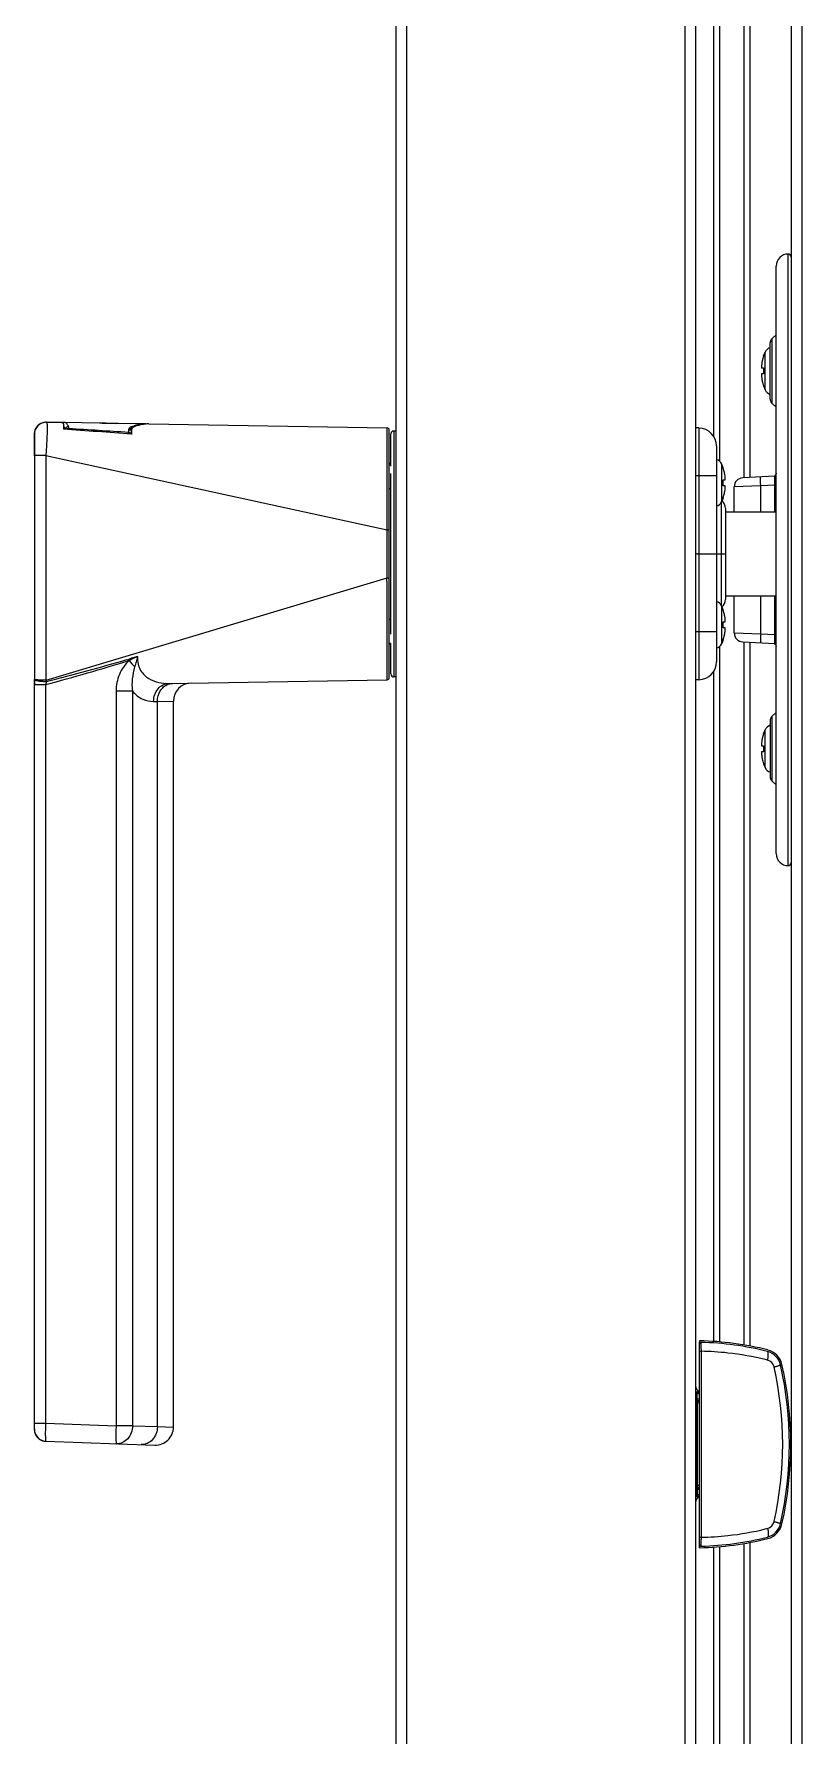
# Model space of a CAD drawing. Header units: millimetres. Extents: x -1686 to 4120, y -1850 to 2563.
# Drawn here: x -1685.5 to -1557.5, y 122.5 to 406.3 of the extents above; entities that cross this region are included whole.
import ezdxf

# ---------------------------------------------------------------- set-up
doc = ezdxf.new("R2010")
doc.units = ezdxf.units.MM
doc.header["$LTSCALE"] = 65.395
doc.layers.get('0').update_dxf_attribs({"linetype": 'CONTINUOUS'})
for name, color, linetype in [('02___PRT_ALL_AXES', 7, 'CONTINUOUS'), ('ASSI', 7, 'CONTINUOUS'), ('GEOM', 7, 'CONTINUOUS')]:
    doc.layers.add(name, color=color, linetype=linetype)

msp = doc.modelspace()

# ---------------------------------------------------------------- linework, layer by layer
at = {"linetype": 'Continuous'}
for p, q in [((-1625.21, 673.13), (-1625.21, -33.87)), ((-1623.41, 673.13), (-1623.41, -33.87)), ((-1577.01, 673.13), (-1577.01, -33.87)), ((-1575.21, 673.13), (-1575.21, -33.87)), ((-1559.26, 672.93), (-1559.26, -49.87)), ((-1557.46, 672.93), (-1557.46, -126.57)), ((-1563.87, 352.64), (-1563.62, 353.26)), ((-1563.87, 352.63), (-1563.85, 352.63)), ((-1563.62, 347), (-1563.62, 353.26)), ((-1564.2, 350.63), (-1563.85, 350.63)), ((-1563.85, 349.63), (-1564.2, 349.63)), ((-1563.87, 347.63), (-1563.62, 347)), ((-1563.85, 347.63), (-1563.87, 347.63)), ((-1683.45, 341.58), (-1680.93, 341.54)), ((-1680.65, 341.34), (-1680.64, 340.45)), ((-1677.52, 341.48), (-1680.41, 341.53)), ((-1666.4, 341.3), (-1626.65, 340.64)), ((-1626.31, 298.98), (-1626.31, 340.29)), ((-1626.01, 334.27), (-1626.01, 339.65)), ((-1625.5, 299.11), (-1625.5, 340.15)), ((-1625.5, 340.15), (-1625.21, 340.15)), ((-1626.64, 332.62), (-1626.64, 333.15)), ((-1626.01, 306.21), (-1626.01, 333.05)), ((-1570.85, 328.35), (-1570.85, 334.6)), ((-1570.6, 333.98), (-1570.85, 334.6)), ((-1570.61, 333.97), (-1570.6, 333.97)), ((-1570.61, 331.97), (-1570.27, 331.97)), ((-1570.27, 330.97), (-1570.61, 330.97)), ((-1570.6, 328.97), (-1570.85, 328.35)), ((-1570.6, 328.97), (-1570.61, 328.97)), ((-1570.21, 326.63), (-1561.76, 326.63)), ((-1626.67, 315.62), (-1626.67, 323.64)), ((-1626.67, 323.64), (-1626.31, 323.64)), ((-1574.96, 319.63), (-1574.67, 319.63)), ((-1626.67, 315.62), (-1626.31, 315.62)), ((-1570.21, 312.63), (-1561.76, 312.63)), ((-1570.85, 304.66), (-1570.85, 310.91)), ((-1570.6, 310.29), (-1570.85, 310.91)), ((-1570.61, 310.29), (-1570.6, 310.29)), ((-1626.63, 306.11), (-1626.63, 306.64)), ((-1570.61, 308.29), (-1570.27, 308.29)), ((-1570.27, 307.29), (-1570.61, 307.29)), ((-1626.01, 299.61), (-1626.01, 304.73)), ((-1570.6, 305.28), (-1570.85, 304.66)), ((-1570.6, 305.29), (-1570.61, 305.29)), ((-1663.05, 298.02), (-1626.65, 298.63)), ((-1625.21, 299.12), (-1625.5, 299.11)), ((-1662.29, 173.99), (-1662.29, 295.08)), ((-1563.87, 289.64), (-1563.62, 290.26)), ((-1563.87, 289.63), (-1563.85, 289.63)), ((-1563.62, 284), (-1563.62, 290.26)), ((-1564.2, 287.63), (-1563.85, 287.63)), ((-1563.85, 286.63), (-1564.2, 286.63)), ((-1563.87, 284.63), (-1563.62, 284)), ((-1563.85, 284.63), (-1563.87, 284.63))]:
    msp.add_line(p, q, dxfattribs=at)
for centre, radius, start, end in [((-1557.21, 350.31), 7.04, 165.9949, 166.9837), ((-1557.22, 350.31), 7.03, 165.4204, 165.9948), ((-1557.22, 350.32), 7.02, 164.1688, 165.4204), ((-1557.23, 350.32), 7.02, 163.8631, 164.1686), ((-1557.23, 350.32), 7.01, 162.3057, 163.8632), ((-1557.24, 350.32), 7.01, 160.741, 162.3056), ((-1562.25, 352.63), 1.5, 109.7942, 155.2801), ((-1557.05, 350.29), 7.19, 171.704, 173.2535), ((-1560.02, 350.88), 4.18, 176.6155, 177.6501), ((-1559.98, 350.88), 4.22, 177.649, 178.0509), ((-1559.96, 350.88), 4.24, 178.0511, 178.637), ((-1559.94, 350.88), 4.26, 178.6368, 179.1074), ((-1559.93, 350.88), 4.27, 179.1075, 179.5941), ((-1559.92, 350.88), 4.28, 179.594, 180.103), ((-1559.93, 350.88), 4.28, 180.103, 180.5368), ((-1559.93, 350.88), 4.27, 180.5366, 181.0914), ((-1559.95, 350.88), 4.26, 181.0915, 181.4776), ((-1559.97, 350.88), 4.24, 181.4773, 182.1159), ((-1559.99, 350.88), 4.21, 182.1162, 182.425), ((-1560.03, 350.88), 4.18, 182.424, 183.3847), ((-1560.03, 349.38), 4.18, 176.6153, 177.576), ((-1559.99, 349.38), 4.21, 177.575, 177.8838), ((-1559.97, 349.38), 4.24, 177.8841, 178.5227), ((-1559.95, 349.38), 4.26, 178.5224, 178.9085), ((-1559.93, 349.38), 4.27, 178.9086, 179.4634), ((-1559.92, 349.38), 4.28, 179.4632, 180.406), ((-1559.93, 349.38), 4.27, 180.4059, 180.8925), ((-1559.94, 349.38), 4.26, 180.8925, 181.3633), ((-1559.96, 349.38), 4.24, 181.3631, 181.9489), ((-1559.98, 349.38), 4.22, 181.9491, 182.351), ((-1560.02, 349.38), 4.18, 182.3499, 183.3845), ((-1557.05, 349.98), 7.19, 186.7465, 188.296), ((-1557.11, 350.29), 7.14, 171.1489, 171.7024), ((-1557.14, 350.3), 7.11, 170.1332, 171.1492), ((-1557.16, 350.3), 7.09, 169.4126, 170.1329), ((-1557.18, 350.31), 7.07, 168.5567, 169.4127), ((-1557.19, 350.31), 7.05, 167.7185, 168.5566), ((-1557.2, 350.31), 7.04, 166.9837, 167.7185), ((-1556.69, 350.13), 7.17, 176.0052, 180.0013), ((-1556.69, 350.13), 7.17, 179.9987, 183.9948), ((-1557.11, 349.97), 7.14, 188.2976, 188.8511), ((-1557.14, 349.96), 7.11, 188.8508, 189.8668), ((-1557.16, 349.96), 7.09, 189.8671, 190.5874), ((-1557.18, 349.96), 7.07, 190.5873, 191.4433), ((-1557.19, 349.95), 7.05, 191.4434, 192.2815), ((-1557.2, 349.95), 7.04, 192.2815, 193.0163), ((-1557.21, 349.95), 7.04, 193.0163, 194.0051), ((-1557.22, 349.95), 7.03, 194.0052, 194.5796), ((-1557.22, 349.95), 7.02, 194.5796, 195.8312), ((-1557.23, 349.94), 7.02, 195.8314, 196.1369), ((-1557.23, 349.94), 7.01, 196.1368, 197.6943), ((-1557.24, 349.94), 7.01, 197.6944, 199.259), ((-1562.25, 347.63), 1.5, 204.7199, 250.2058), ((-1626.66, 340.29), 0.35, 0.0051, 89.0452), ((-2006.94, -3934.82), 4287.7, 85.48322, 85.63542), ((-1625.51, 339.65), 0.5, 89.5, 180), ((-1572.21, 333.97), 1.5, 24.7199, 70.2058), ((-1577.23, 331.66), 7.01, 17.6944, 19.259), ((-1577.23, 331.66), 7.01, 16.1368, 17.6943), ((-1577.24, 331.66), 7.02, 15.8314, 16.1369), ((-1577.24, 331.66), 7.02, 14.5796, 15.8312), ((-1577.25, 331.66), 7.03, 14.0052, 14.5796), ((-1577.26, 331.66), 7.04, 13.0163, 14.0051), ((-1577.26, 331.65), 7.04, 12.2815, 13.0163), ((-1577.27, 331.65), 7.05, 11.4434, 12.2815), ((-1577.29, 331.65), 7.07, 10.5873, 11.4433), ((-1577.3, 331.65), 7.09, 9.8671, 10.5874), ((-1577.33, 331.64), 7.11, 8.8508, 9.8668), ((-1577.35, 331.64), 7.14, 8.2976, 8.8511), ((-1577.41, 331.63), 7.19, 6.7465, 8.296), ((-1574.44, 332.23), 4.18, 2.3499, 3.3845), ((-1574.48, 332.23), 4.22, 1.9491, 2.351), ((-1574.5, 332.23), 4.24, 1.3631, 1.9489), ((-1574.52, 332.23), 4.26, 0.8925, 1.3633), ((-1574.54, 332.22), 4.27, 0.4059, 0.8925), ((-1574.54, 332.22), 4.28, 359.4632, 0.406), ((-1574.53, 332.22), 4.27, 358.9086, 359.4634), ((-1574.52, 332.22), 4.26, 358.5224, 358.9085), ((-1574.5, 332.22), 4.24, 357.8841, 358.5227), ((-1577.77, 331.47), 7.17, 359.9987, 3.9948), ((-1577.77, 331.47), 7.17, 356.0052, 0.0013), ((-1577.23, 331.29), 7.01, 342.3057, 343.8632), ((-1577.24, 331.29), 7.02, 343.8631, 344.1686), ((-1577.24, 331.29), 7.02, 344.1688, 345.4204), ((-1577.25, 331.29), 7.03, 345.4204, 345.9948), ((-1577.26, 331.29), 7.04, 345.9949, 346.9837), ((-1577.26, 331.3), 7.04, 346.9837, 347.7185), ((-1577.27, 331.3), 7.05, 347.7185, 348.5566), ((-1577.29, 331.3), 7.07, 348.5567, 349.4127), ((-1577.3, 331.3), 7.09, 349.4126, 350.1329), ((-1577.33, 331.31), 7.11, 350.1332, 351.1492), ((-1577.35, 331.31), 7.14, 351.1489, 351.7024), ((-1577.41, 331.32), 7.19, 351.704, 353.2535), ((-1574.44, 332.22), 4.18, 356.6153, 357.576), ((-1574.44, 330.73), 4.18, 2.424, 3.3847), ((-1574.44, 330.72), 4.18, 356.6155, 357.6501), ((-1574.48, 332.22), 4.21, 357.575, 357.8838), ((-1574.48, 330.73), 4.21, 2.1162, 2.425), ((-1574.5, 330.73), 4.24, 1.4773, 2.1159), ((-1574.52, 330.73), 4.26, 1.0915, 1.4776), ((-1574.53, 330.72), 4.27, 0.5366, 1.0914), ((-1574.54, 330.72), 4.28, 0.103, 0.5368), ((-1574.54, 330.72), 4.28, 359.594, 0.103), ((-1574.53, 330.72), 4.27, 359.1075, 359.5941), ((-1574.52, 330.72), 4.26, 358.6368, 359.1074), ((-1574.5, 330.72), 4.24, 358.0511, 358.637), ((-1574.48, 330.72), 4.22, 357.649, 358.0509), ((-1572.21, 328.97), 1.5, 289.7942, 335.2801), ((-1577.23, 331.29), 7.01, 340.741, 342.3056), ((-1574.96, 319.88), 0.25, 180, 270), ((-1574.96, 319.38), 0.25, 90, 180), ((-5164.78, 294.76), 3538.17, 0.19225, 0.33769), ((-1572.21, 310.29), 1.5, 24.7199, 70.2058), ((-1577.23, 307.98), 7.01, 17.6944, 19.259), ((-1577.23, 307.97), 7.01, 16.1368, 17.6943), ((-1577.24, 307.97), 7.02, 15.8314, 16.1369), ((-1577.24, 307.97), 7.02, 14.5796, 15.8312), ((-1577.25, 307.97), 7.03, 14.0052, 14.5796), ((-1577.26, 307.97), 7.04, 13.0163, 14.0051), ((-1577.26, 307.97), 7.04, 12.2815, 13.0163), ((-1577.27, 307.96), 7.05, 11.4434, 12.2815), ((-1577.77, 307.79), 7.17, 359.9987, 3.9948), ((-1577.77, 307.79), 7.17, 356.0052, 0.0013), ((-1577.29, 307.96), 7.07, 10.5873, 11.4433), ((-1577.3, 307.96), 7.09, 9.8671, 10.5874), ((-1577.33, 307.95), 7.11, 8.8508, 9.8668), ((-1577.35, 307.95), 7.14, 8.2976, 8.8511), ((-1577.35, 307.62), 7.14, 351.1489, 351.7024), ((-1577.41, 307.94), 7.19, 6.7465, 8.296), ((-1577.41, 307.63), 7.19, 351.704, 353.2535), ((-1574.44, 308.54), 4.18, 2.3499, 3.3845), ((-1574.44, 308.53), 4.18, 356.6153, 357.576), ((-1574.44, 307.04), 4.18, 2.424, 3.3847), ((-1574.44, 307.03), 4.18, 356.6155, 357.6501), ((-1574.48, 308.54), 4.22, 1.9491, 2.351), ((-1574.5, 308.54), 4.24, 1.3631, 1.9489), ((-1574.52, 308.54), 4.26, 0.8925, 1.3633), ((-1574.54, 308.54), 4.27, 0.4059, 0.8925), ((-1574.54, 308.54), 4.28, 359.4632, 0.406), ((-1574.53, 308.54), 4.27, 358.9086, 359.4634), ((-1574.52, 308.54), 4.26, 358.5224, 358.9085), ((-1574.5, 308.54), 4.24, 357.8841, 358.5227), ((-1574.48, 308.54), 4.21, 357.575, 357.8838), ((-1574.48, 307.04), 4.21, 2.1162, 2.425), ((-1574.5, 307.04), 4.24, 1.4773, 2.1159), ((-1574.52, 307.04), 4.26, 1.0915, 1.4776), ((-1574.53, 307.04), 4.27, 0.5366, 1.0914), ((-1574.54, 307.04), 4.28, 0.103, 0.5368), ((-1574.54, 307.04), 4.28, 359.594, 0.103), ((-1574.53, 307.04), 4.27, 359.1075, 359.5941), ((-1574.52, 307.04), 4.26, 358.6368, 359.1074), ((-1574.5, 307.04), 4.24, 358.0511, 358.637), ((-1574.48, 307.04), 4.22, 357.649, 358.0509), ((-1572.21, 305.29), 1.5, 289.7942, 335.2801), ((-1577.23, 307.6), 7.01, 340.741, 342.3056), ((-1577.23, 307.6), 7.01, 342.3057, 343.8632), ((-1577.24, 307.6), 7.02, 343.8631, 344.1686), ((-1577.24, 307.6), 7.02, 344.1688, 345.4204), ((-1577.25, 307.6), 7.03, 345.4204, 345.9948), ((-1577.26, 307.61), 7.04, 345.9949, 346.9837), ((-1577.26, 307.61), 7.04, 346.9837, 347.7185), ((-1577.27, 307.61), 7.05, 347.7185, 348.5566), ((-1577.29, 307.61), 7.07, 348.5567, 349.4127), ((-1577.3, 307.62), 7.09, 349.4126, 350.1329), ((-1577.33, 307.62), 7.11, 350.1332, 351.1492), ((-1626.66, 298.98), 0.35, 270.9547, 359.9928), ((-1625.51, 299.61), 0.5, 180, 270.5), ((-1557.24, 287.32), 7.01, 160.741, 162.3056), ((-1562.25, 289.63), 1.5, 109.7942, 155.2801), ((-1557.05, 287.29), 7.19, 171.704, 173.2535), ((-1560.02, 287.88), 4.18, 176.6155, 177.6501), ((-1559.98, 287.88), 4.22, 177.649, 178.0509), ((-1559.96, 287.88), 4.24, 178.0511, 178.637), ((-1559.94, 287.88), 4.26, 178.6368, 179.1074), ((-1559.93, 287.88), 4.27, 179.1075, 179.5941), ((-1559.92, 287.88), 4.28, 179.594, 180.103), ((-1559.93, 287.88), 4.28, 180.103, 180.5368), ((-1559.93, 287.88), 4.27, 180.5366, 181.0914), ((-1559.95, 287.88), 4.26, 181.0915, 181.4776), ((-1559.97, 287.88), 4.24, 181.4773, 182.1159), ((-1559.99, 287.88), 4.21, 182.1162, 182.425), ((-1560.03, 287.88), 4.18, 182.424, 183.3847), ((-1557.11, 287.29), 7.14, 171.1489, 171.7024), ((-1557.14, 287.3), 7.11, 170.1332, 171.1492), ((-1557.16, 287.3), 7.09, 169.4126, 170.1329), ((-1557.18, 287.31), 7.07, 168.5567, 169.4127), ((-1557.19, 287.31), 7.05, 167.7185, 168.5566), ((-1557.2, 287.31), 7.04, 166.9837, 167.7185), ((-1557.21, 287.31), 7.04, 165.9949, 166.9837), ((-1557.22, 287.31), 7.03, 165.4204, 165.9948), ((-1557.22, 287.32), 7.02, 164.1688, 165.4204), ((-1557.23, 287.32), 7.02, 163.8631, 164.1686), ((-1557.23, 287.32), 7.01, 162.3057, 163.8632), ((-1556.69, 287.13), 7.17, 176.0052, 180.0013), ((-1556.69, 287.13), 7.17, 179.9987, 183.9948), ((-1560.03, 286.38), 4.18, 176.6153, 177.576), ((-1559.99, 286.38), 4.21, 177.575, 177.8838), ((-1559.97, 286.38), 4.24, 177.8841, 178.5227), ((-1559.95, 286.38), 4.26, 178.5224, 178.9085), ((-1559.93, 286.38), 4.27, 178.9086, 179.4634), ((-1559.92, 286.38), 4.28, 179.4632, 180.406), ((-1559.93, 286.38), 4.27, 180.4059, 180.8925), ((-1559.94, 286.38), 4.26, 180.8925, 181.3633), ((-1559.96, 286.38), 4.24, 181.3631, 181.9489), ((-1559.98, 286.38), 4.22, 181.9491, 182.351), ((-1560.02, 286.38), 4.18, 182.3499, 183.3845), ((-1557.05, 286.98), 7.19, 186.7465, 188.296), ((-1557.11, 286.97), 7.14, 188.2976, 188.8511), ((-1557.14, 286.96), 7.11, 188.8508, 189.8668), ((-1557.16, 286.96), 7.09, 189.8671, 190.5874), ((-1557.18, 286.96), 7.07, 190.5873, 191.4433), ((-1557.19, 286.95), 7.05, 191.4434, 192.2815), ((-1557.2, 286.95), 7.04, 192.2815, 193.0163), ((-1557.21, 286.95), 7.04, 193.0163, 194.0051), ((-1557.22, 286.95), 7.03, 194.0052, 194.5796), ((-1557.22, 286.95), 7.02, 194.5796, 195.8312), ((-1557.23, 286.94), 7.02, 195.8314, 196.1369), ((-1557.23, 286.94), 7.01, 196.1368, 197.6943), ((-1557.24, 286.94), 7.01, 197.6944, 199.259), ((-1562.25, 284.63), 1.5, 204.7199, 250.2058)]:
    msp.add_arc(centre, radius, start, end, dxfattribs=at)
for points, knots in [([(-1680.65, 341.34), (-1680.67, 341.37), (-1680.74, 341.46), (-1680.85, 341.54), (-1680.93, 341.54)], [0, 0, 0, 0, 0.322255, 1, 1, 1, 1]), ([(-1626.64, 333.15), (-1626.64, 333.7), (-1626.64, 334.74), (-1626.64, 336.22), (-1626.64, 337.51), (-1626.64, 338.45), (-1626.64, 339.1), (-1626.64, 339.5), (-1626.64, 339.84), (-1626.64, 340.12), (-1626.64, 340.31), (-1626.64, 340.44), (-1626.65, 340.51), (-1626.65, 340.56), (-1626.65, 340.6), (-1626.65, 340.62), (-1626.65, 340.64), (-1626.65, 340.64)], [0, 0, 0, 0, 0.220163, 0.418207, 0.59099, 0.735808, 0.797014, 0.850455, 0.895928, 0.933292, 0.962441, 0.973903, 0.983283, 0.99058, 0.995796, 0.998932, 1, 1, 1, 1]), ([(-1626.67, 323.64), (-1626.67, 324.42), (-1626.66, 327.41), (-1626.65, 330.41), (-1626.64, 332.62)], [0, 0, 0, 0, 0.26189, 1, 1, 1, 1]), ([(-1626.65, 298.63), (-1626.65, 298.63), (-1626.65, 298.64), (-1626.65, 298.66), (-1626.64, 298.7), (-1626.64, 298.75), (-1626.64, 298.82), (-1626.64, 298.94), (-1626.64, 299.14), (-1626.63, 299.41), (-1626.63, 299.75), (-1626.63, 300.15), (-1626.63, 300.79), (-1626.62, 301.74), (-1626.62, 303.03), (-1626.63, 304.51), (-1626.63, 305.56), (-1626.63, 306.11)], [0, 0, 0, 0, 0.001072, 0.004152, 0.009272, 0.016441, 0.025667, 0.036957, 0.06573, 0.102709, 0.147827, 0.200984, 0.261996, 0.406765, 0.579968, 0.778821, 1, 1, 1, 1])]:
    msp.add_open_spline(points, degree=3, knots=knots, dxfattribs=at)
at = {"layer": '02___PRT_ALL_AXES', "linetype": 'Continuous'}
for p, q in [((-1570.21, 326.63), (-1561.76, 326.63)), ((-1570.21, 312.63), (-1561.76, 312.63))]:
    msp.add_line(p, q, dxfattribs=at)
at = {"layer": 'ASSI', "linetype": 'Continuous'}
for p, q in [((-1562.43, 355.55), (-1561.76, 356.17)), ((-1562.43, 344.71), (-1561.76, 344.09)), ((-1626.31, 334.54), (-1626.01, 334.54)), ((-1626.31, 330.54), (-1626.01, 330.54)), ((-1626.31, 308.73), (-1626.01, 308.73)), ((-1626.31, 304.73), (-1626.01, 304.73)), ((-1562.43, 292.55), (-1561.76, 293.17)), ((-1562.43, 281.71), (-1561.76, 281.09))]:
    msp.add_line(p, q, dxfattribs=at)
at = {"layer": 'GEOM', "linetype": 'Continuous'}
for p, q in [((-1567.16, 451.57), (-1567.16, 332.32)), ((-1566.16, 451.77), (-1566.16, 332.37)), ((-1572.16, 339.17), (-1572.16, 451.01)), ((-1571.16, 335.03), (-1571.16, 451.07)), ((-1559.76, 352.28), (-1559.76, 369.63)), ((-1561.76, 269.63), (-1561.76, 367.63)), ((-1562.76, 345.45), (-1562.76, 354.82)), ((-1562.43, 344.71), (-1562.43, 355.55)), ((-1559.76, 347.99), (-1559.76, 352.28)), ((-1559.76, 318.63), (-1559.76, 347.99)), ((-1561.76, 344.09), (-1562.43, 344.71)), ((-1683.49, 341.58), (-1683.47, 341.58)), ((-1680.41, 341.53), (-1683.45, 341.58)), ((-1674.6, 341.44), (-1677.52, 341.48)), ((-1674.17, 341.43), (-1671.96, 341.39)), ((-1666.91, 341.31), (-1671.54, 341.38)), ((-1574.67, 340.62), (-1575.21, 340.63)), ((-1685.52, 339.64), (-1685.54, 338.63)), ((-1685.54, 338.63), (-1685.52, 336.13)), ((-1685.49, 338.63), (-1685.54, 338.63)), ((-1685.51, 339.64), (-1685.53, 338.63)), ((-1685.53, 338.63), (-1685.51, 336.13)), ((-1685.48, 339.64), (-1685.52, 339.64)), ((-1685.49, 339.58), (-1685.49, 336.02)), ((-1685.49, 339.58), (-1685.49, 339.58)), ((-1680.32, 340.42), (-1680.31, 340.47)), ((-1679.74, 340.51), (-1679.74, 340.56)), ((-1669.81, 340.11), (-1669.8, 339.88)), ((-1669.34, 340), (-1669.33, 339.57)), ((-1669.28, 340.28), (-1669.28, 339.56)), ((-1685.52, 336.13), (-1685.49, 336.13)), ((-1685.48, 336.02), (-1685.48, 298.68)), ((-1683.58, 336.02), (-1685.48, 336.02)), ((-1683.58, 336.02), (-1683.58, 298.56)), ((-1683.58, 336.02), (-1626.67, 323.64)), ((-1571.71, 337.62), (-1571.71, 301.64)), ((-1574.67, 332.62), (-1575.21, 332.63)), ((-1574.67, 332.62), (-1574.67, 306.64)), ((-1571.71, 332.62), (-1574.67, 332.62)), ((-1561.97, 332.59), (-1567.34, 332.31)), ((-1564.34, 330.97), (-1568.76, 330.81)), ((-1568.76, 326.63), (-1568.76, 330.81)), ((-1561.99, 331.09), (-1564.34, 330.97)), ((-1564.34, 326.63), (-1564.34, 330.97)), ((-1561.99, 326.63), (-1561.99, 331.09)), ((-1561.76, 331.09), (-1561.99, 331.09)), ((-1570.96, 328.18), (-1570.96, 311.08)), ((-1570.21, 327.24), (-1570.21, 312.03)), ((-1574.67, 319.63), (-1570.21, 319.63)), ((-1559.76, 289.27), (-1559.76, 318.63)), ((-1683.51, 298.57), (-1626.67, 315.62)), ((-1568.76, 306.45), (-1568.76, 312.63)), ((-1564.34, 306.29), (-1564.34, 312.63)), ((-1561.99, 306.17), (-1561.99, 312.63)), ((-1574.67, 306.64), (-1575.21, 306.63)), ((-1571.71, 306.64), (-1574.67, 306.64)), ((-1571.16, 188.19), (-1571.16, 304.24)), ((-1568.76, 306.45), (-1564.34, 306.29)), ((-1567.34, 304.95), (-1561.97, 304.67)), ((-1567.16, 304.94), (-1567.16, 187.68)), ((-1566.16, 304.89), (-1566.16, 187.49)), ((-1564.34, 306.29), (-1561.99, 306.17)), ((-1561.76, 306.17), (-1561.99, 306.17)), ((-1561.93, 304.56), (-1561.84, 304.45)), ((-1685.49, 298.68), (-1685.49, 297.82)), ((-1685.48, 297.82), (-1685.48, 298.68)), ((-1663.05, 298.02), (-1626.65, 298.63)), ((-1574.67, 298.64), (-1575.21, 298.63)), ((-1572.16, 188.24), (-1572.16, 300.09)), ((-1685.48, 174.63), (-1685.48, 297.82)), ((-1685.48, 297.82), (-1683.58, 297.82)), ((-1683.58, 174.63), (-1683.58, 297.82)), ((-1671.86, 296.74), (-1671.86, 174.22)), ((-1669.11, 296.74), (-1671.86, 296.74)), ((-1669.11, 296.74), (-1669.11, 174.22)), ((-1665.6, 295.02), (-1664.97, 295.03)), ((-1664.97, 295.03), (-1662.29, 295.08)), ((-1664.97, 174.07), (-1664.97, 295.03)), ((-1562.43, 281.71), (-1562.43, 292.55)), ((-1562.76, 291.82), (-1562.76, 282.45)), ((-1559.76, 284.98), (-1559.76, 289.27)), ((-1559.76, 267.63), (-1559.76, 284.98)), ((-1561.76, 281.09), (-1562.43, 281.71)), ((-1574.55, 188.38), (-1574.56, 188.13)), ((-1574.56, 154.13), (-1574.56, 188.13)), ((-1574.56, 186.63), (-1574.24, 186.63)), ((-1574.24, 155.63), (-1574.24, 186.63)), ((-1563.22, 186.61), (-1563.23, 186.61)), ((-1575.16, 179.58), (-1575.21, 179.63)), ((-1575.16, 178.63), (-1575.16, 179.58)), ((-1575.16, 179.58), (-1574.91, 179.58)), ((-1574.91, 179.83), (-1574.96, 179.88)), ((-1574.96, 179.88), (-1574.56, 179.88)), ((-1574.91, 178.63), (-1574.91, 179.83)), ((-1574.91, 179.83), (-1574.56, 179.83)), ((-1574.91, 179.58), (-1574.56, 179.58)), ((-1685.51, 177.88), (-1685.51, 173.63)), ((-1685.51, 177.88), (-1685.51, 173.63)), ((-1575.16, 178.63), (-1574.91, 178.63)), ((-1575.13, 178.01), (-1575.15, 178.13)), ((-1575.13, 178.01), (-1575.13, 164.25)), ((-1574.56, 178.01), (-1575.13, 178.01)), ((-1574.56, 178.63), (-1574.91, 178.63)), ((-1574.88, 178.26), (-1574.9, 178.38)), ((-1574.56, 178.38), (-1574.9, 178.38)), ((-1574.88, 164), (-1574.88, 178.26)), ((-1574.56, 178.26), (-1574.88, 178.26)), ((-1685.51, 173.63), (-1685.51, 173.63)), ((-1685.51, 173.63), (-1685.48, 173.63)), ((-1685.48, 174.63), (-1683.58, 174.63)), ((-1683.58, 174.63), (-1671.86, 174.22)), ((-1669.11, 174.22), (-1671.86, 174.22)), ((-1669.11, 174.22), (-1664.97, 174.07)), ((-1664.97, 174.07), (-1662.29, 173.99)), ((-1683.58, 171.63), (-1683.58, 171.63)), ((-1683.55, 171.63), (-1665.39, 171)), ((-1575.16, 162.68), (-1575.21, 162.63)), ((-1575.16, 163.64), (-1575.16, 162.68)), ((-1574.91, 163.64), (-1575.16, 163.64)), ((-1574.91, 162.68), (-1575.16, 162.68)), ((-1575.13, 164.25), (-1575.15, 164.14)), ((-1574.56, 164.25), (-1575.13, 164.25)), ((-1574.91, 162.43), (-1574.96, 162.38)), ((-1574.96, 162.38), (-1574.56, 162.38)), ((-1574.91, 163.64), (-1574.91, 162.43)), ((-1574.91, 163.64), (-1574.56, 163.64)), ((-1574.56, 162.68), (-1574.91, 162.68)), ((-1574.56, 162.43), (-1574.91, 162.43)), ((-1574.88, 164), (-1574.9, 163.89)), ((-1574.9, 163.89), (-1574.56, 163.89)), ((-1574.88, 164), (-1574.56, 164)), ((-1574.56, 155.63), (-1574.24, 155.63)), ((-1574.55, 153.88), (-1574.56, 154.13)), ((-1572.16, 101.58), (-1572.16, 154.01)), ((-1571.16, 101.33), (-1571.16, 154.07)), ((-1567.16, 154.57), (-1567.16, 93.88)), ((-1566.16, 154.77), (-1566.16, 109.96)), ((-1563.22, 155.65), (-1563.23, 155.65))]:
    msp.add_line(p, q, dxfattribs=at)
for points in [[(-1680.41, 341.53), (-1680.49, 341.53), (-1680.55, 341.52)], [(-1561.98, 332.66), (-1562.06, 332.6), (-1562.1, 332.59)], [(-1561.83, 332.84), (-1561.9, 332.74), (-1561.98, 332.66)], [(-1561.76, 333.11), (-1561.76, 333.08), (-1561.78, 332.96), (-1561.83, 332.84)], [(-1562.1, 304.67), (-1562.02, 304.63), (-1561.93, 304.56)], [(-1561.84, 304.45), (-1561.79, 304.33), (-1561.76, 304.19), (-1561.76, 304.16)]]:
    msp.add_lwpolyline(points, dxfattribs=at)
for centre, radius, start, end in [((-1559.76, 367.63), 2, 90, 180), ((-1559.76, 369.13), 0.5, 0, 90), ((-1561.76, 354.82), 1, 132.5104, 180), ((-1561.76, 345.45), 1, 180, 227.4896), ((-1683.52, 339.58), 2, 89.0452, 178.5), ((-1683.51, 339.58), 2, 107.838, 178.5017), ((-1683.49, 339.58), 2, 89.0485, 179.9968), ((-1683.51, 339.58), 2, 105.7829, 107.8351), ((-1683.5, 339.57), 2.01, 89.4448, 105.7385), ((-1683.51, 339.6), 1.98, 89.0452, 89.4057), ((-1680.47, 341.15), 0.382, 126.7273, 132.1683), ((-1680.5, 341.17), 0.359, 98.9868, 101.7518), ((-1671.8, 325.15), 16.23, 89.0711, 89.9914), ((-1666.37, 335.65), 5.65, 95.3924, 97.2069), ((-1574.71, 337.62), 3, 0, 89.25), ((-1680.96, 340.23), 0.69, 16.2469, 20.2065), ((-1669.7, 339.46), 0.371, 16.7645, 26.6356), ((-1685.01, 336.13), 0.504, 180.5586, 196.8284), ((-1626.51, 335.08), 0.5, 293.6807, 360), ((-1567.26, 330.81), 1.5, 93, 180), ((-1562.01, 333.34), 0.75, 273, 289.6839), ((-1571.71, 327.24), 1.5, 0, 53.2681), ((-1571.71, 312.03), 1.5, 306.7319, 360), ((-1626.51, 304.18), 0.5, 0, 66.3193), ((-1567.26, 306.45), 1.5, 180, 267), ((-1562.01, 303.92), 0.75, 70.3147, 86.9998), ((-1831.68, 837.28), 559.42, 285.351, 286.8309), ((-1617.48, 349.16), 70.48, 222.1895, 223.3194), ((-1574.71, 301.64), 3, 270.75, 360), ((-1664.6, 298.45), 18.98, 179.676, 180.2988), ((-1634.25, 286.12), 50.71, 166.0295, 166.6582), ((-1687.25, 297.45), 3.91, 13.4993, 16.6767), ((-1659.29, 295.08), 3, 90.9548, 180), ((-1662.37, 295.7), 2.33, 106.6474, 111.3147), ((-1561.76, 291.82), 1, 132.5104, 180), ((-1561.76, 282.45), 1, 180, 227.4896), ((-1559.76, 269.63), 2, 180, 270), ((-1559.76, 268.13), 0.5, 270, 360), ((-1574.31, 187.88), 0.25, 88.6348, 180.0003), ((-1575.49, 138.14), 50.25, 75.7975, 88.9283), ((-1575.49, 138.14), 50, 75.7977, 88.6349), ((-1575.11, 138.11), 48.53, 83.739, 88.9806), ((-1575.1, 138.14), 48.5, 76.2454, 83.7373), ((-1575.1, 138.15), 48.49, 75.7975, 76.2454), ((-1563.96, 183.7), 3, 12.7421, 75.8002), ((-1563.57, 183.7), 1.5, 12.7422, 75.7975), ((-1563.96, 183.7), 3.25, 12.7422, 75.7975), ((-1619.17, 171.13), 58.5, 347.2578, 12.7422), ((-1619.56, 171.13), 60, 347.2578, 12.7422), ((-1619.56, 171.13), 60.25, 347.2578, 12.7422), ((-1574.91, 179.58), 0.25, 90.0013, 179.9987), ((-1574.9, 178.13), 0.25, 90.0012, 179.9906), ((-1574.88, 178.01), 0.25, 90.0013, 179.9905), ((-1683.49, 173.63), 2.01, 180.0444, 193.2585), ((-1683.51, 173.63), 2, 180, 268), ((-1683.48, 173.63), 2, 180.0029, 267.997), ((-1683.51, 173.63), 1.99, 193.256, 200.6188), ((-1665.29, 173.99), 3, 268, 360), ((-1683.5, 173.63), 2, 200.6405, 210.4294), ((-1683.51, 173.63), 2, 210.4373, 217.7349), ((-1683.5, 173.64), 2.01, 217.7535, 227.6159), ((-1683.51, 173.63), 2, 227.6188, 234.7885), ((-1683.5, 173.63), 2, 234.8108, 244.9305), ((-1683.51, 173.62), 1.99, 244.9366, 251.8963), ((-1683.5, 173.64), 2.01, 251.9269, 267.9441), ((-1574.91, 162.68), 0.25, 180.0013, 269.9987), ((-1574.9, 164.14), 0.25, 180.0094, 269.9988), ((-1574.88, 164.25), 0.25, 180.0095, 269.9987), ((-1575.1, 204.12), 48.5, 276.2627, 283.7546), ((-1575.1, 204.11), 48.49, 283.7546, 284.2025), ((-1563.96, 158.56), 3, 284.2001, 347.2579), ((-1563.57, 158.56), 1.5, 284.2025, 347.2578), ((-1563.96, 158.56), 3.25, 284.2025, 347.2578), ((-1574.31, 154.39), 0.25, 180.0029, 271.3652), ((-1575.49, 204.12), 50.25, 271.0717, 284.2025), ((-1575.49, 204.12), 50, 271.3651, 284.2023), ((-1575.11, 204.15), 48.53, 271.0194, 276.261)]:
    msp.add_arc(centre, radius, start, end, dxfattribs=at)
for centre, major_axis, ratio, start_param, end_param in [((-1683.49, 339.58), (2, -0.03), 0.999998, 1.570796, 3.158258), ((-1574.21, 180.89), (0.07, 1.01), 0.992509, -4.6409, -3.428804), ((-1574.96, 179.63), (0.177, -0.177), 0.999981, 2.356204, 3.926981), ((-1574.96, 162.63), (0.177, 0.177), 0.999981, -3.926981, -2.356204), ((-1574.21, 161.37), (-0.07, 1.01), 0.992509, 0.287211, 1.499307)]:
    msp.add_ellipse(centre, major_axis=major_axis, ratio=ratio, start_param=start_param, end_param=end_param, dxfattribs=at)
for points, knots in [([(-1683.45, 341.58), (-1683.44, 341.58), (-1683.41, 341.54), (-1683.4, 341.46), (-1683.38, 341.32), (-1683.36, 341.05), (-1683.35, 340.58), (-1683.36, 339.9), (-1683.39, 339.06), (-1683.44, 338.11), (-1683.5, 337.08), (-1683.55, 336.38), (-1683.58, 336.02)], [0, 0, 0, 0, 0.006916, 0.021882, 0.045918, 0.07902, 0.171366, 0.295612, 0.446933, 0.619327, 0.80611, 1, 1, 1, 1]), ([(-1680.7, 341.46), (-1680.67, 341.48), (-1680.63, 341.5), (-1680.58, 341.52), (-1680.57, 341.52)], [0, 0, 0, 0, 0.742384, 1, 1, 1, 1]), ([(-1680.39, 340.61), (-1680.41, 340.64), (-1680.48, 340.76), (-1680.57, 340.87), (-1680.64, 340.94)], [0, 0, 0, 0, 0.286272, 1, 1, 1, 1]), ([(-1679.8, 340.9), (-1679.84, 340.99), (-1679.93, 341.16), (-1680.07, 341.36), (-1680.23, 341.5), (-1680.35, 341.53), (-1680.41, 341.53)], [0, 0, 0, 0, 0.332709, 0.602684, 0.818118, 1, 1, 1, 1]), ([(-1680.31, 340.47), (-1680.3, 340.58), (-1680.17, 340.8), (-1679.93, 340.9), (-1679.8, 340.9)], [0, 0, 0, 0, 0.48906, 1, 1, 1, 1]), ([(-1679.74, 340.56), (-1679.74, 340.59), (-1679.74, 340.7), (-1679.77, 340.82), (-1679.8, 340.9)], [0, 0, 0, 0, 0.263348, 1, 1, 1, 1]), ([(-1671.8, 341.39), (-1672.02, 341.39), (-1672.48, 341.38), (-1673.18, 341.39), (-1673.9, 341.41), (-1674.38, 341.43), (-1674.6, 341.44)], [0, 0, 0, 0, 0.230996, 0.491575, 0.75759, 1, 1, 1, 1]), ([(-1669.36, 340.8), (-1669.4, 340.79), (-1669.48, 340.75), (-1669.59, 340.69), (-1669.66, 340.6), (-1669.71, 340.51), (-1669.75, 340.42), (-1669.78, 340.28), (-1669.8, 340.18), (-1669.81, 340.11)], [0, 0, 0, 0, 0.15799, 0.294537, 0.414705, 0.527048, 0.639194, 0.754753, 1, 1, 1, 1]), ([(-1668.78, 341), (-1668.83, 340.98), (-1669.02, 340.92), (-1669.22, 340.86), (-1669.36, 340.8)], [0, 0, 0, 0, 0.244748, 1, 1, 1, 1]), ([(-1669.19, 340.58), (-1669.2, 340.6), (-1669.22, 340.69), (-1669.29, 340.78), (-1669.36, 340.8)], [0, 0, 0, 0, 0.271609, 1, 1, 1, 1]), ([(-1668.75, 340.86), (-1668.9, 340.81), (-1669.1, 340.71), (-1669.26, 340.47), (-1669.28, 340.35), (-1669.28, 340.28)], [0, 0, 0, 0, 0.551442, 0.775772, 1, 1, 1, 1]), ([(-1666.91, 341.31), (-1667.2, 341.31), (-1667.84, 341.25), (-1668.46, 341.09), (-1668.78, 341)], [0, 0, 0, 0, 0.468441, 1, 1, 1, 1]), ([(-1667.08, 341.26), (-1667.21, 341.24), (-1667.78, 341.15), (-1668.33, 341), (-1668.75, 340.86)], [0, 0, 0, 0, 0.23155, 1, 1, 1, 1]), ([(-1666.4, 341.3), (-1666.44, 341.3), (-1666.6, 341.3), (-1666.77, 341.29), (-1666.9, 341.28)], [0, 0, 0, 0, 0.242519, 1, 1, 1, 1]), ([(-1574.67, 340.62), (-1574.67, 340.62), (-1574.67, 340.62), (-1574.67, 340.61), (-1574.67, 340.6), (-1574.66, 340.58), (-1574.66, 340.56), (-1574.66, 340.52), (-1574.66, 340.46), (-1574.66, 340.38), (-1574.66, 340.27), (-1574.66, 340.15), (-1574.66, 339.95), (-1574.65, 339.66), (-1574.65, 339.25), (-1574.65, 338.79), (-1574.65, 338.26), (-1574.65, 337.68), (-1574.65, 337.05), (-1574.65, 336.38), (-1574.66, 335.42), (-1574.66, 334.16), (-1574.67, 333.14), (-1574.67, 332.62)], [0, 0, 0, 0, 0.000325, 0.001238, 0.002748, 0.004858, 0.007566, 0.010872, 0.019267, 0.030024, 0.043117, 0.058514, 0.076179, 0.118137, 0.168586, 0.227041, 0.29294, 0.365647, 0.444464, 0.52863, 0.617335, 0.804913, 1, 1, 1, 1]), ([(-1685.49, 339.58), (-1685.48, 339.58), (-1685.49, 339.57), (-1685.48, 339.56), (-1685.48, 339.54), (-1685.48, 339.5), (-1685.48, 339.42), (-1685.48, 339.3), (-1685.48, 339.15), (-1685.48, 338.97), (-1685.48, 338.76), (-1685.48, 338.44), (-1685.48, 337.97), (-1685.48, 337.36), (-1685.48, 336.7), (-1685.48, 336.25), (-1685.48, 336.02)], [0, 0, 0, 0, 0.001201, 0.004773, 0.010717, 0.019031, 0.042753, 0.07575, 0.117741, 0.168337, 0.227026, 0.293235, 0.445374, 0.618496, 0.805776, 1, 1, 1, 1]), ([(-1680.31, 340.47), (-1680.32, 340.48), (-1680.34, 340.52), (-1680.37, 340.57), (-1680.39, 340.61)], [0, 0, 0, 0, 0.258935, 1, 1, 1, 1]), ([(-1680.15, 340.41), (-1680.1, 340.46), (-1679.97, 340.54), (-1679.82, 340.56), (-1679.74, 340.56)], [0, 0, 0, 0, 0.488058, 1, 1, 1, 1]), ([(-1680.1, 340.41), (-1680.08, 340.43), (-1679.97, 340.49), (-1679.84, 340.52), (-1679.74, 340.51)], [0, 0, 0, 0, 0.243893, 1, 1, 1, 1]), ([(-1679.75, 340.38), (-1679.75, 340.39), (-1679.75, 340.44), (-1679.74, 340.48), (-1679.74, 340.51)], [0, 0, 0, 0, 0.288342, 1, 1, 1, 1]), ([(-1669.82, 339.61), (-1669.82, 339.66), (-1669.81, 339.75), (-1669.81, 339.84), (-1669.8, 339.88)], [0, 0, 0, 0, 0.562593, 1, 1, 1, 1]), ([(-1669.5, 340.46), (-1669.53, 340.44), (-1669.59, 340.4), (-1669.67, 340.32), (-1669.74, 340.22), (-1669.79, 340.15), (-1669.81, 340.11)], [0, 0, 0, 0, 0.221834, 0.458181, 0.71764, 1, 1, 1, 1]), ([(-1669.81, 340.11), (-1669.77, 340.15), (-1669.72, 340.22), (-1669.63, 340.29), (-1669.57, 340.33), (-1669.5, 340.34), (-1669.45, 340.32), (-1669.41, 340.28), (-1669.38, 340.22), (-1669.35, 340.13), (-1669.34, 340.05), (-1669.34, 340)], [0, 0, 0, 0, 0.224016, 0.325021, 0.418758, 0.509305, 0.559865, 0.623803, 0.711695, 0.812888, 1, 1, 1, 1]), ([(-1669.47, 339.76), (-1669.49, 339.77), (-1669.59, 339.84), (-1669.71, 339.88), (-1669.8, 339.88)], [0, 0, 0, 0, 0.241057, 1, 1, 1, 1]), ([(-1669.37, 340.52), (-1669.38, 340.52), (-1669.42, 340.5), (-1669.47, 340.48), (-1669.5, 340.46)], [0, 0, 0, 0, 0.273316, 1, 1, 1, 1]), ([(-1669.37, 339.63), (-1669.39, 339.67), (-1669.42, 339.71), (-1669.46, 339.75), (-1669.47, 339.76)], [0, 0, 0, 0, 0.743769, 1, 1, 1, 1]), ([(-1669.19, 340.58), (-1669.21, 340.57), (-1669.27, 340.56), (-1669.33, 340.54), (-1669.37, 340.52)], [0, 0, 0, 0, 0.276201, 1, 1, 1, 1]), ([(-1669.34, 340), (-1669.34, 340), (-1669.34, 340), (-1669.33, 340), (-1669.31, 340), (-1669.29, 340), (-1669.29, 340)], [0, 0, 0, 0, 0.064916, 0.253748, 0.56601, 1, 1, 1, 1]), ([(-1564.34, 330.97), (-1564.34, 331.07), (-1564.35, 331.26), (-1564.36, 331.53), (-1564.37, 331.79), (-1564.38, 332.01), (-1564.39, 332.18), (-1564.39, 332.29), (-1564.39, 332.35), (-1564.39, 332.4), (-1564.39, 332.43), (-1564.39, 332.45), (-1564.39, 332.47), (-1564.39, 332.47)], [0, 0, 0, 0, 0.194859, 0.382573, 0.555333, 0.706737, 0.831065, 0.881483, 0.923444, 0.956525, 0.980387, 0.994878, 1, 1, 1, 1]), ([(-1561.99, 331.09), (-1561.99, 331.19), (-1561.99, 331.38), (-1561.98, 331.66), (-1561.97, 331.91), (-1561.97, 332.14), (-1561.97, 332.3), (-1561.97, 332.41), (-1561.97, 332.48), (-1561.97, 332.52), (-1561.96, 332.56), (-1561.97, 332.58), (-1561.97, 332.59), (-1561.97, 332.59)], [0, 0, 0, 0, 0.194805, 0.382358, 0.555193, 0.706825, 0.831308, 0.881818, 0.92381, 0.956909, 0.980761, 0.995154, 1, 1, 1, 1]), ([(-1574.67, 306.64), (-1574.67, 306.12), (-1574.66, 305.1), (-1574.66, 303.84), (-1574.65, 302.88), (-1574.65, 302.21), (-1574.65, 301.58), (-1574.65, 301), (-1574.65, 300.47), (-1574.65, 300.01), (-1574.65, 299.61), (-1574.66, 299.31), (-1574.66, 299.11), (-1574.66, 298.99), (-1574.66, 298.88), (-1574.66, 298.8), (-1574.66, 298.74), (-1574.66, 298.7), (-1574.66, 298.68), (-1574.67, 298.66), (-1574.67, 298.65), (-1574.67, 298.64), (-1574.67, 298.64), (-1574.67, 298.64)], [0, 0, 0, 0, 0.195086, 0.382664, 0.471369, 0.555535, 0.634352, 0.707059, 0.772958, 0.831413, 0.881862, 0.92382, 0.941485, 0.956883, 0.969975, 0.980733, 0.989128, 0.992434, 0.995142, 0.997252, 0.998762, 0.999675, 1, 1, 1, 1]), ([(-1564.34, 306.29), (-1564.34, 306.2), (-1564.35, 306), (-1564.36, 305.73), (-1564.37, 305.47), (-1564.38, 305.25), (-1564.39, 305.08), (-1564.39, 304.98), (-1564.39, 304.91), (-1564.39, 304.87), (-1564.39, 304.83), (-1564.39, 304.81), (-1564.39, 304.8), (-1564.39, 304.79)], [0, 0, 0, 0, 0.194859, 0.382573, 0.555333, 0.706737, 0.831065, 0.881483, 0.923444, 0.956525, 0.980387, 0.994878, 1, 1, 1, 1]), ([(-1561.97, 304.67), (-1561.97, 304.67), (-1561.97, 304.68), (-1561.96, 304.7), (-1561.97, 304.74), (-1561.97, 304.79), (-1561.97, 304.85), (-1561.97, 304.96), (-1561.97, 305.12), (-1561.97, 305.35), (-1561.98, 305.6), (-1561.99, 305.88), (-1561.99, 306.07), (-1561.99, 306.17)], [0, 0, 0, 0, 0.004846, 0.019239, 0.043091, 0.076189, 0.118182, 0.168691, 0.293175, 0.444806, 0.617642, 0.805195, 1, 1, 1, 1]), ([(-1683.45, 298.36), (-1681.2, 298.91), (-1676.72, 300.09), (-1672.26, 301.35), (-1670.04, 301.99)], [0, 0, 0, 0, 0.500021, 1, 1, 1, 1]), ([(-1669.7, 301.83), (-1670.4, 301.19), (-1671.5, 299.58), (-1671.86, 297.68), (-1671.86, 296.74)], [0, 0, 0, 0, 0.499431, 1, 1, 1, 1]), ([(-1668.29, 302.5), (-1668.44, 302.46), (-1668.66, 302.39), (-1668.96, 302.31), (-1669.18, 302.25), (-1669.41, 302.19), (-1669.68, 302.06), (-1669.88, 301.93), (-1670.03, 301.89)], [0, 0, 0, 0, 0.249893, 0.375201, 0.500739, 0.625565, 0.750341, 1, 1, 1, 1]), ([(-1668.29, 302.5), (-1668.38, 302.22), (-1668.54, 301.65), (-1668.68, 301.09), (-1668.76, 300.8)], [0, 0, 0, 0, 0.50457, 1, 1, 1, 1]), ([(-1668.29, 302.5), (-1668.31, 302.09), (-1668.26, 301.28), (-1667.84, 300.2), (-1667.18, 299.38), (-1666.17, 298.63), (-1664.77, 298.11), (-1663.61, 298.01), (-1663.05, 298.02)], [0, 0, 0, 0, 0.159187, 0.305151, 0.43665, 0.558115, 0.784086, 1, 1, 1, 1]), ([(-1683.58, 298.56), (-1683.82, 298.56), (-1684.18, 298.57), (-1684.63, 298.58), (-1684.91, 298.6), (-1685.14, 298.61), (-1685.32, 298.63), (-1685.41, 298.65), (-1685.48, 298.67), (-1685.48, 298.68)], [0, 0, 0, 0, 0.384028, 0.555885, 0.705922, 0.828825, 0.920324, 0.977461, 1, 1, 1, 1]), ([(-1685.48, 298.68), (-1685.48, 298.66), (-1685.43, 298.61), (-1685.25, 298.53), (-1684.86, 298.45), (-1684.28, 298.38), (-1683.82, 298.36), (-1683.58, 298.36)], [0, 0, 0, 0, 0.033521, 0.094968, 0.309626, 0.625507, 1, 1, 1, 1]), ([(-1668.76, 300.8), (-1668.93, 300.14), (-1669.23, 298.81), (-1669.23, 297.41), (-1669.11, 296.74)], [0, 0, 0, 0, 0.500012, 1, 1, 1, 1]), ([(-1669.11, 296.74), (-1668.65, 296.18), (-1667.58, 295.28), (-1666.22, 295.01), (-1665.6, 295.02)], [0, 0, 0, 0, 0.538324, 1, 1, 1, 1]), ([(-1665.6, 295.02), (-1665.6, 295.4), (-1665.48, 296.17), (-1664.93, 297.15), (-1664.08, 297.84), (-1663.39, 298.01), (-1663.05, 298.02)], [0, 0, 0, 0, 0.266375, 0.523293, 0.766628, 1, 1, 1, 1]), ([(-1664.97, 295.03), (-1664.97, 295.63), (-1664.73, 296.56), (-1663.97, 297.47), (-1663.47, 297.77), (-1663.21, 297.87)], [0, 0, 0, 0, 0.516029, 0.763262, 1, 1, 1, 1]), ([(-1574.24, 186.63), (-1574.24, 186.73), (-1574.24, 186.92), (-1574.25, 187.2), (-1574.25, 187.46), (-1574.26, 187.68), (-1574.26, 187.84), (-1574.27, 187.95), (-1574.28, 188.01), (-1574.28, 188.06), (-1574.29, 188.09), (-1574.29, 188.11), (-1574.3, 188.13), (-1574.3, 188.13)], [0, 0, 0, 0, 0.196685, 0.385319, 0.558354, 0.709102, 0.832048, 0.881726, 0.922991, 0.955523, 0.979128, 0.993748, 1, 1, 1, 1]), ([(-1563.2, 185.16), (-1563.16, 185.33), (-1563.11, 185.59), (-1563.08, 185.93), (-1563.07, 186.14), (-1563.08, 186.32), (-1563.11, 186.48), (-1563.17, 186.6), (-1563.22, 186.61)], [0, 0, 0, 0, 0.362036, 0.524989, 0.668897, 0.789562, 0.884365, 1, 1, 1, 1]), ([(-1562.11, 184.03), (-1562.03, 184.05), (-1561.89, 184.09), (-1561.68, 184.14), (-1561.5, 184.19), (-1561.34, 184.24), (-1561.21, 184.28), (-1561.12, 184.31), (-1561.06, 184.34), (-1561.04, 184.35), (-1561.03, 184.36), (-1561.03, 184.36)], [0, 0, 0, 0, 0.205649, 0.396884, 0.568364, 0.71564, 0.834756, 0.922642, 0.977305, 0.992163, 1, 1, 1, 1]), ([(-1575.15, 178.13), (-1575.15, 178.13), (-1575.15, 178.14), (-1575.16, 178.17), (-1575.15, 178.22), (-1575.16, 178.31), (-1575.16, 178.45), (-1575.16, 178.56), (-1575.16, 178.63)], [0, 0, 0, 0, 0.022199, 0.081112, 0.174544, 0.299036, 0.62126, 1, 1, 1, 1]), ([(-1574.9, 178.38), (-1574.9, 178.38), (-1574.9, 178.39), (-1574.91, 178.4), (-1574.9, 178.42), (-1574.91, 178.47), (-1574.91, 178.54), (-1574.91, 178.59), (-1574.91, 178.63)], [0, 0, 0, 0, 0.022245, 0.081168, 0.174607, 0.299097, 0.621292, 1, 1, 1, 1]), ([(-1685.48, 173.63), (-1685.48, 173.63), (-1685.48, 173.64), (-1685.48, 173.65), (-1685.48, 173.68), (-1685.48, 173.72), (-1685.48, 173.81), (-1685.48, 173.93), (-1685.48, 174.08), (-1685.48, 174.31), (-1685.48, 174.5), (-1685.48, 174.63)], [0, 0, 0, 0, 0.004806, 0.019167, 0.042973, 0.075986, 0.168303, 0.292612, 0.444169, 0.617108, 1, 1, 1, 1]), ([(-1683.57, 171.71), (-1683.59, 171.83), (-1683.6, 172.19), (-1683.61, 172.83), (-1683.6, 173.67), (-1683.59, 174.3), (-1683.58, 174.63)], [0, 0, 0, 0, 0.131891, 0.360839, 0.661393, 1, 1, 1, 1]), ([(-1671.86, 174.22), (-1671.87, 174.02), (-1671.88, 173.64), (-1671.89, 173.09), (-1671.9, 172.58), (-1671.89, 172.13), (-1671.88, 171.76), (-1671.87, 171.51), (-1671.85, 171.36), (-1671.84, 171.29), (-1671.83, 171.24), (-1671.82, 171.22), (-1671.81, 171.22)], [0, 0, 0, 0, 0.194179, 0.381014, 0.553088, 0.704014, 0.827983, 0.920339, 0.953584, 0.977811, 0.992997, 1, 1, 1, 1]), ([(-1669.11, 174.22), (-1669.11, 173.82), (-1669.25, 173.04), (-1669.85, 172.03), (-1670.74, 171.35), (-1671.46, 171.21), (-1671.81, 171.22)], [0, 0, 0, 0, 0.266322, 0.523635, 0.767049, 1, 1, 1, 1]), ([(-1664.97, 174.07), (-1664.97, 173.68), (-1665.11, 172.89), (-1665.71, 171.89), (-1666.6, 171.21), (-1667.33, 171.06), (-1667.67, 171.08)], [0, 0, 0, 0, 0.266334, 0.523627, 0.767032, 1, 1, 1, 1]), ([(-1683.55, 171.63), (-1683.56, 171.63), (-1683.56, 171.67), (-1683.57, 171.69), (-1683.57, 171.71)], [0, 0, 0, 0, 0.278421, 1, 1, 1, 1]), ([(-1575.15, 164.14), (-1575.15, 164.13), (-1575.15, 164.12), (-1575.16, 164.09), (-1575.15, 164.04), (-1575.16, 163.95), (-1575.16, 163.82), (-1575.16, 163.7), (-1575.16, 163.64)], [0, 0, 0, 0, 0.022202, 0.081104, 0.174537, 0.299031, 0.621261, 1, 1, 1, 1]), ([(-1574.9, 163.89), (-1574.9, 163.88), (-1574.9, 163.88), (-1574.91, 163.86), (-1574.9, 163.84), (-1574.91, 163.79), (-1574.91, 163.73), (-1574.91, 163.67), (-1574.91, 163.64)], [0, 0, 0, 0, 0.022236, 0.081142, 0.174578, 0.29907, 0.621275, 1, 1, 1, 1]), ([(-1563.2, 157.1), (-1563.16, 156.93), (-1563.11, 156.67), (-1563.08, 156.33), (-1563.07, 156.12), (-1563.08, 155.94), (-1563.11, 155.78), (-1563.17, 155.66), (-1563.22, 155.65)], [0, 0, 0, 0, 0.362036, 0.52499, 0.668898, 0.789562, 0.884365, 1, 1, 1, 1]), ([(-1562.11, 158.23), (-1562.03, 158.21), (-1561.89, 158.17), (-1561.68, 158.12), (-1561.5, 158.07), (-1561.34, 158.02), (-1561.21, 157.98), (-1561.12, 157.95), (-1561.06, 157.92), (-1561.04, 157.91), (-1561.03, 157.9), (-1561.03, 157.9)], [0, 0, 0, 0, 0.205649, 0.396883, 0.568363, 0.715639, 0.834755, 0.922642, 0.977305, 0.992163, 1, 1, 1, 1]), ([(-1574.3, 154.14), (-1574.3, 154.14), (-1574.29, 154.15), (-1574.29, 154.17), (-1574.28, 154.2), (-1574.28, 154.25), (-1574.27, 154.31), (-1574.26, 154.42), (-1574.26, 154.58), (-1574.25, 154.8), (-1574.25, 155.06), (-1574.24, 155.34), (-1574.24, 155.53), (-1574.24, 155.63)], [0, 0, 0, 0, 0.006252, 0.020872, 0.044477, 0.077009, 0.118274, 0.167952, 0.290898, 0.441646, 0.614681, 0.803315, 1, 1, 1, 1])]:
    msp.add_open_spline(points, degree=3, knots=knots, dxfattribs=at)
for points in [[(-1669.8, 339.88), (-1673.12, 340.09), (-1676.43, 340.3), (-1679.74, 340.51)], [(-1670.04, 301.99), (-1670.03, 301.96), (-1670.03, 301.93), (-1670.03, 301.89)], [(-1668.29, 302.5), (-1668.77, 302.29), (-1669.24, 302.07), (-1669.7, 301.83)], [(-1683.51, 298.57), (-1683.53, 298.56), (-1683.56, 298.56), (-1683.58, 298.56)], [(-1683.58, 298.36), (-1683.54, 298.35), (-1683.49, 298.36), (-1683.45, 298.36)], [(-1663.04, 297.93), (-1662.84, 297.99), (-1662.63, 298.03), (-1662.42, 298.03)]]:
    msp.add_open_spline(points, degree=3, dxfattribs=at)

doc.saveas('drawing.dxf')
